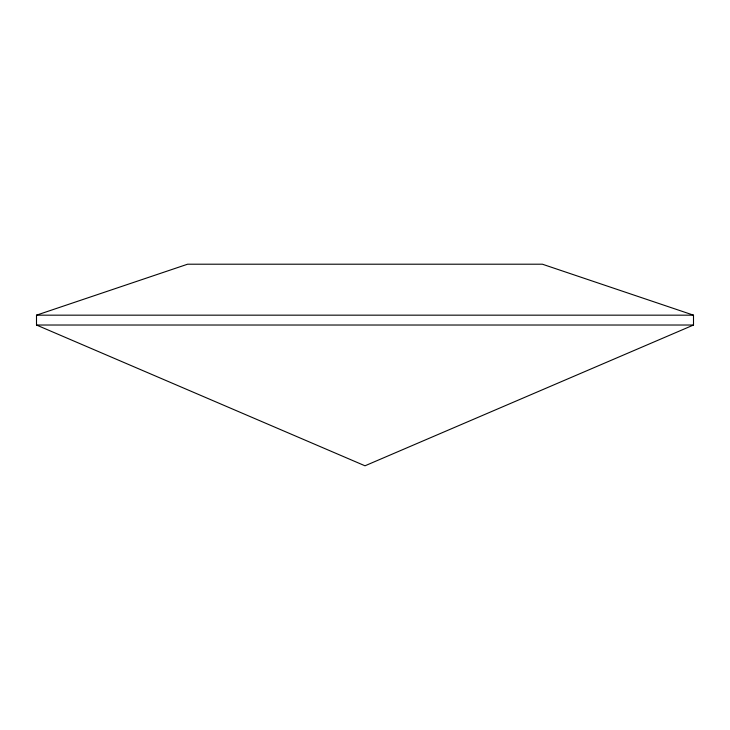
<?xml version="1.0" encoding="UTF-8"?>
<svg xmlns="http://www.w3.org/2000/svg" width="730" height="730" viewBox="0 0 730 730"><rect width="100%" height="100%" fill="white"/><g stroke="black" fill="none" stroke-linecap="round" stroke-linejoin="round"><path stroke-width="1.09" d="M693.5 325.023L365 465.795L36.5 325.023L36.5 315.168L187.61 264.205L542.39 264.205L693.5 315.168L693.5 325.023L36.5 325.023M36.5 315.168L693.5 315.168"/></g></svg>
